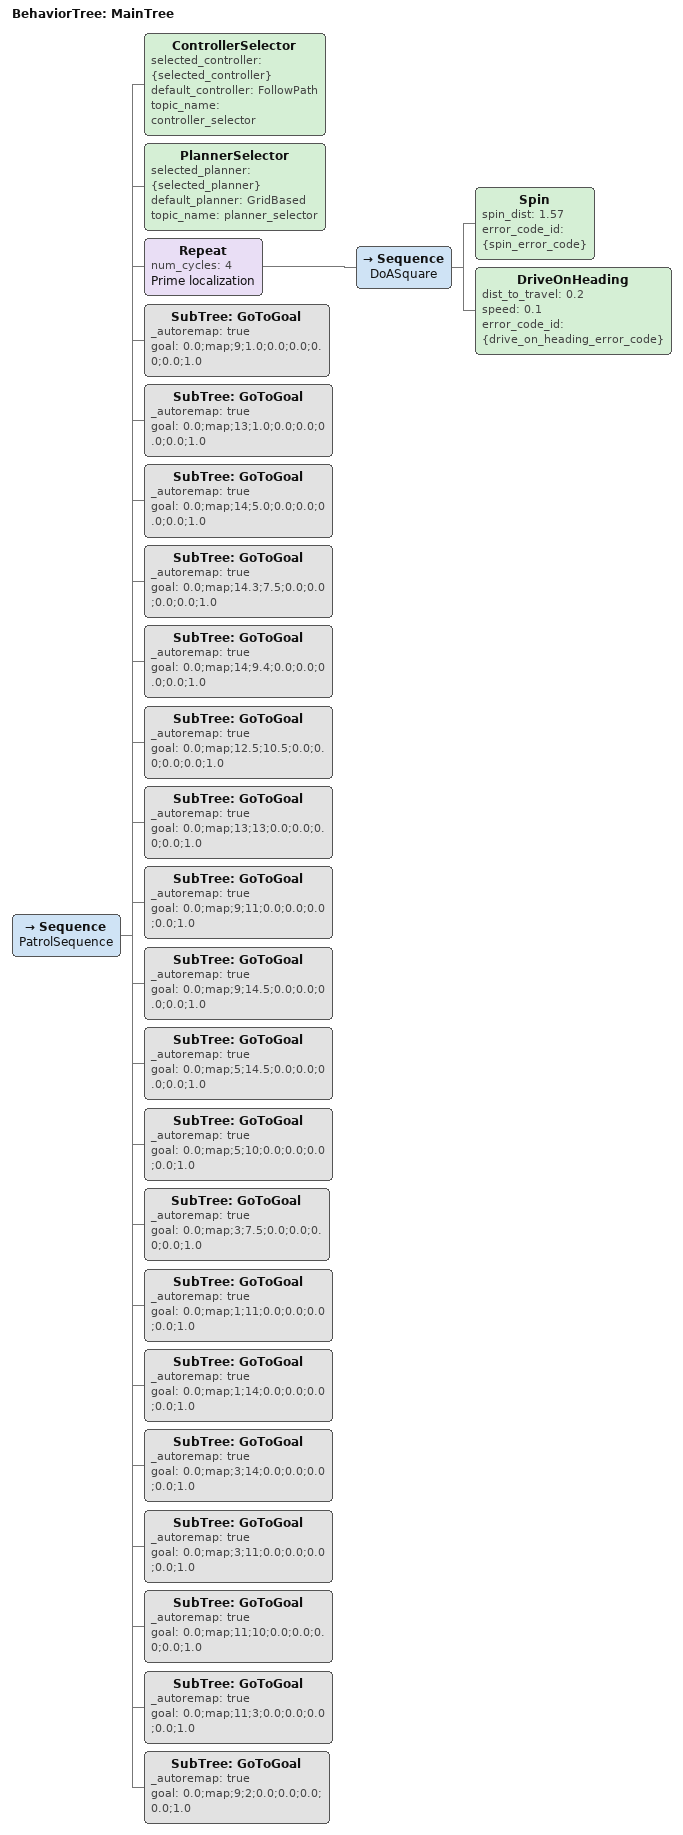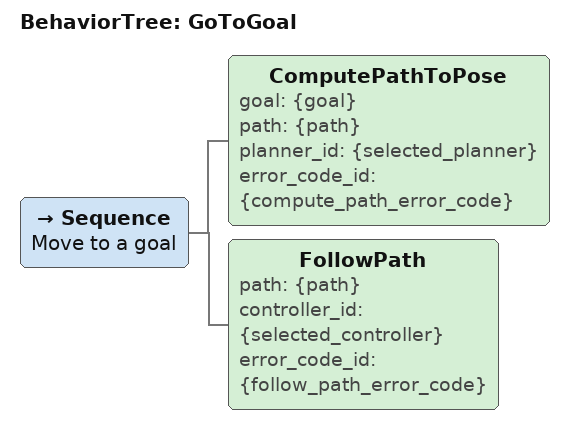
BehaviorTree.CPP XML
<root BTCPP_format="4" main_tree_to_execute="MainTree">
    <BehaviorTree ID="MainTree">
        <Sequence name="PatrolSequence">
            <ControllerSelector selected_controller="{selected_controller}"
                default_controller="FollowPath"
                topic_name="controller_selector" />
            <PlannerSelector selected_planner="{selected_planner}" default_planner="GridBased"
                topic_name="planner_selector" />
            <Repeat num_cycles="4" name="Prime localization">
                <Sequence name="DoASquare">
                    <Spin spin_dist="1.57" error_code_id="{spin_error_code}" />
                    <DriveOnHeading dist_to_travel="0.2" speed="0.1"
                        error_code_id="{drive_on_heading_error_code}" />
                </Sequence>
            </Repeat>
            <SubTree ID="GoToGoal" _autoremap="true" goal="0.0;map;9;1.0;0.0;0.0;0.0;0.0;1.0" />
            <SubTree ID="GoToGoal" _autoremap="true" goal="0.0;map;13;1.0;0.0;0.0;0.0;0.0;1.0" />
            <SubTree ID="GoToGoal" _autoremap="true" goal="0.0;map;14;5.0;0.0;0.0;0.0;0.0;1.0" />
            <SubTree ID="GoToGoal" _autoremap="true" goal="0.0;map;14.3;7.5;0.0;0.0;0.0;0.0;1.0" />
            <SubTree ID="GoToGoal" _autoremap="true" goal="0.0;map;14;9.4;0.0;0.0;0.0;0.0;1.0" />
            <SubTree ID="GoToGoal" _autoremap="true" goal="0.0;map;12.5;10.5;0.0;0.0;0.0;0.0;1.0" />
            <SubTree ID="GoToGoal" _autoremap="true" goal="0.0;map;13;13;0.0;0.0;0.0;0.0;1.0" />
            <SubTree ID="GoToGoal" _autoremap="true" goal="0.0;map;9;11;0.0;0.0;0.0;0.0;1.0" />
            <SubTree ID="GoToGoal" _autoremap="true" goal="0.0;map;9;14.5;0.0;0.0;0.0;0.0;1.0" />
            <SubTree ID="GoToGoal" _autoremap="true" goal="0.0;map;5;14.5;0.0;0.0;0.0;0.0;1.0" />
            <SubTree ID="GoToGoal" _autoremap="true" goal="0.0;map;5;10;0.0;0.0;0.0;0.0;1.0" />
            <SubTree ID="GoToGoal" _autoremap="true" goal="0.0;map;3;7.5;0.0;0.0;0.0;0.0;1.0" />
            <SubTree ID="GoToGoal" _autoremap="true" goal="0.0;map;1;11;0.0;0.0;0.0;0.0;1.0" />
            <SubTree ID="GoToGoal" _autoremap="true" goal="0.0;map;1;14;0.0;0.0;0.0;0.0;1.0" />
            <SubTree ID="GoToGoal" _autoremap="true" goal="0.0;map;3;14;0.0;0.0;0.0;0.0;1.0" />
            <SubTree ID="GoToGoal" _autoremap="true" goal="0.0;map;3;11;0.0;0.0;0.0;0.0;1.0" />
            <SubTree ID="GoToGoal" _autoremap="true" goal="0.0;map;11;10;0.0;0.0;0.0;0.0;1.0" />
            <SubTree ID="GoToGoal" _autoremap="true" goal="0.0;map;11;3;0.0;0.0;0.0;0.0;1.0" />
            <SubTree ID="GoToGoal" _autoremap="true" goal="0.0;map;9;2;0.0;0.0;0.0;0.0;1.0" />
        </Sequence>
    </BehaviorTree>
    <BehaviorTree ID="GoToGoal">
        <Sequence name="Move to a goal">
            <ComputePathToPose goal="{goal}" path="{path}" planner_id="{selected_planner}"
                error_code_id="{compute_path_error_code}" />
            <FollowPath path="{path}" controller_id="{selected_controller}"
                error_code_id="{follow_path_error_code}" />
        </Sequence>
    </BehaviorTree>
</root>
